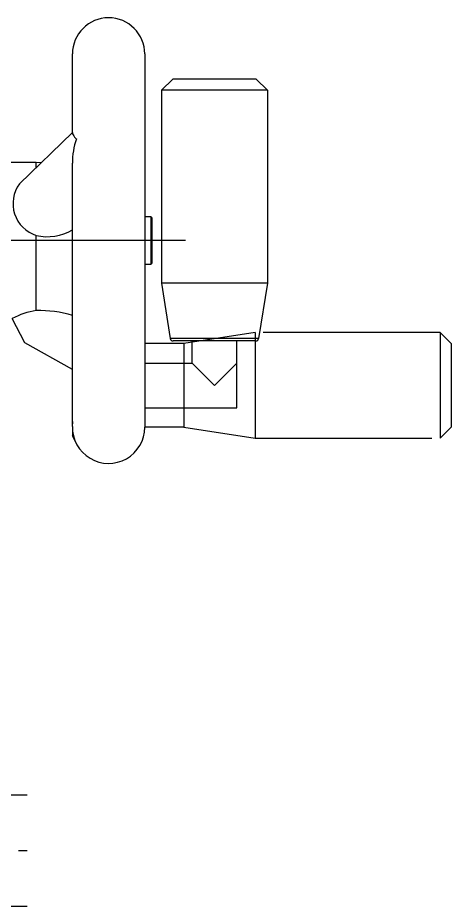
# Model space of a CAD drawing. Extents: x -60 to 500, y -16 to 599.
# Drawn here: x 422.2 to 500, y 156 to 315.5 of the extents above; entities that cross this region are included whole.
import ezdxf

# ---------------------------------------------------------------- set-up
doc = ezdxf.new("R2010")
doc.units = 0
doc.linetypes.add('CENTER', pattern=[50.8, 31.75, -6.35, 6.35, -6.35])
doc.linetypes.add('PHANTOM', pattern=[63.5, 31.75, -6.35, 6.35, -6.35, 6.35, -6.35])
doc.layers.get('0').update_dxf_attribs({"linetype": 'CONTINUOUS'})
doc.layers.add('CENTER', color=1, linetype='CENTER')

msp = doc.modelspace()

# ---------------------------------------------------------------- linework, layer by layer
at = {"color": 7, "linetype": 'CONTINUOUS'}
for p, q in [((432, 294.88), (432, 309)), ((445, 309), (445, 242)), ((448, 302.5), (450, 304.5)), ((465, 304.5), (450, 304.5)), ((467, 302.5), (465, 304.5)), ((467, 302.5), (448, 302.5)), ((448, 302.5), (448, 267.83)), ((467, 302.5), (467, 267.83)), ((422.48, 285.69), (432, 294.88)), ((425.5, 289.5), (413, 289.5)), ((425.5, 289.5), (426.51, 289.59)), ((425.5, 288.61), (425.5, 289.5)), ((432, 242.14), (432, 289.39)), ((446.05, 279.75), (445, 279.75)), ((446.05, 279.75), (446.05, 271.25)), ((446.3, 271.5), (446.3, 279.5)), ((425.5, 262.94), (425.5, 276.43)), ((445, 271.25), (446.05, 271.25)), ((448, 267.83), (449.57, 257.92)), ((467, 267.83), (448, 267.83)), ((467, 267.83), (465.43, 257.92)), ((423.43, 257.17), (421.21, 261.5)), ((432, 252.33), (423.43, 257.17)), ((445, 257), (445, 242)), ((465.43, 257.92), (449.57, 257.92)), ((464.94, 257.5), (450.07, 257.5)), ((453.5, 253.5), (453.5, 257.5)), ((461.5, 245.5), (461.5, 257.5)), ((445, 253.5), (453.5, 253.5)), ((457.5, 249.5), (453.5, 253.5)), ((461.5, 253.5), (457.5, 249.5)), ((445, 245.5), (461.5, 245.5)), ((432.06, 243.04), (432, 242.98)), ((432, 242.14), (432.06, 243.04)), ((432, 242.14), (432, 240.43)), ((432.72, 239.04), (432, 240.43))]:
    msp.add_line(p, q, dxfattribs=at)
at = {"color": 3, "linetype": 'PHANTOM'}
for p, q in [((464.8, 259), (452, 257)), ((498, 259), (464.8, 259)), ((464.8, 259), (464.8, 240)), ((498, 259), (500, 257)), ((498, 259), (498, 240)), ((452, 257), (445, 257)), ((452, 257), (452, 242)), ((500, 257), (500, 242)), ((452, 242), (445, 242)), ((452, 242), (464.8, 240)), ((500, 242), (498, 240)), ((464.8, 240), (498, 240))]:
    msp.add_line(p, q, dxfattribs=at)
at = {"color": 7, "linetype": 'CONTINUOUS'}
for centre, radius, start, end in [((438.5, 309), 6.5, 0, 180), ((432.82, 294.9), 0.816, 181.4781, 210.3201), ((445.48, 289.41), 13.48, 161.2804, 180.0818), ((435.21, 296.33), 3.6, 210.7666, 226.2105), ((427.36, 282.16), 6.03, 144.1523, 252.0564), ((446.05, 279.5), 0.25, 0, 90), ((427.54, 284.94), 8.75, 256.5405, 300.6708), ((446.05, 271.5), 0.25, 270, 360), ((427.62, 249.46), 13.64, 98.9277, 118.047), ((426.04, 242.9), 20.04, 72.6877, 91.5322), ((450.07, 258), 0.5, 189, 270), ((464.94, 258), 0.5, 270, 351), ((438.5, 242), 6.5, 178.7499, 359.9931)]:
    msp.add_arc(centre, radius, start, end, dxfattribs=at)
at = {"layer": 'CENTER', "color": 1, "linetype": 'CENTER'}
for p, q in [((452.3, 275.5), (350.6, 275.5)), ((408.87, 176), (423.9, 176)), ((269.9, 166), (423.9, 166)), ((408.87, 156), (423.9, 156))]:
    msp.add_line(p, q, dxfattribs=at)

doc.saveas('drawing.dxf')
